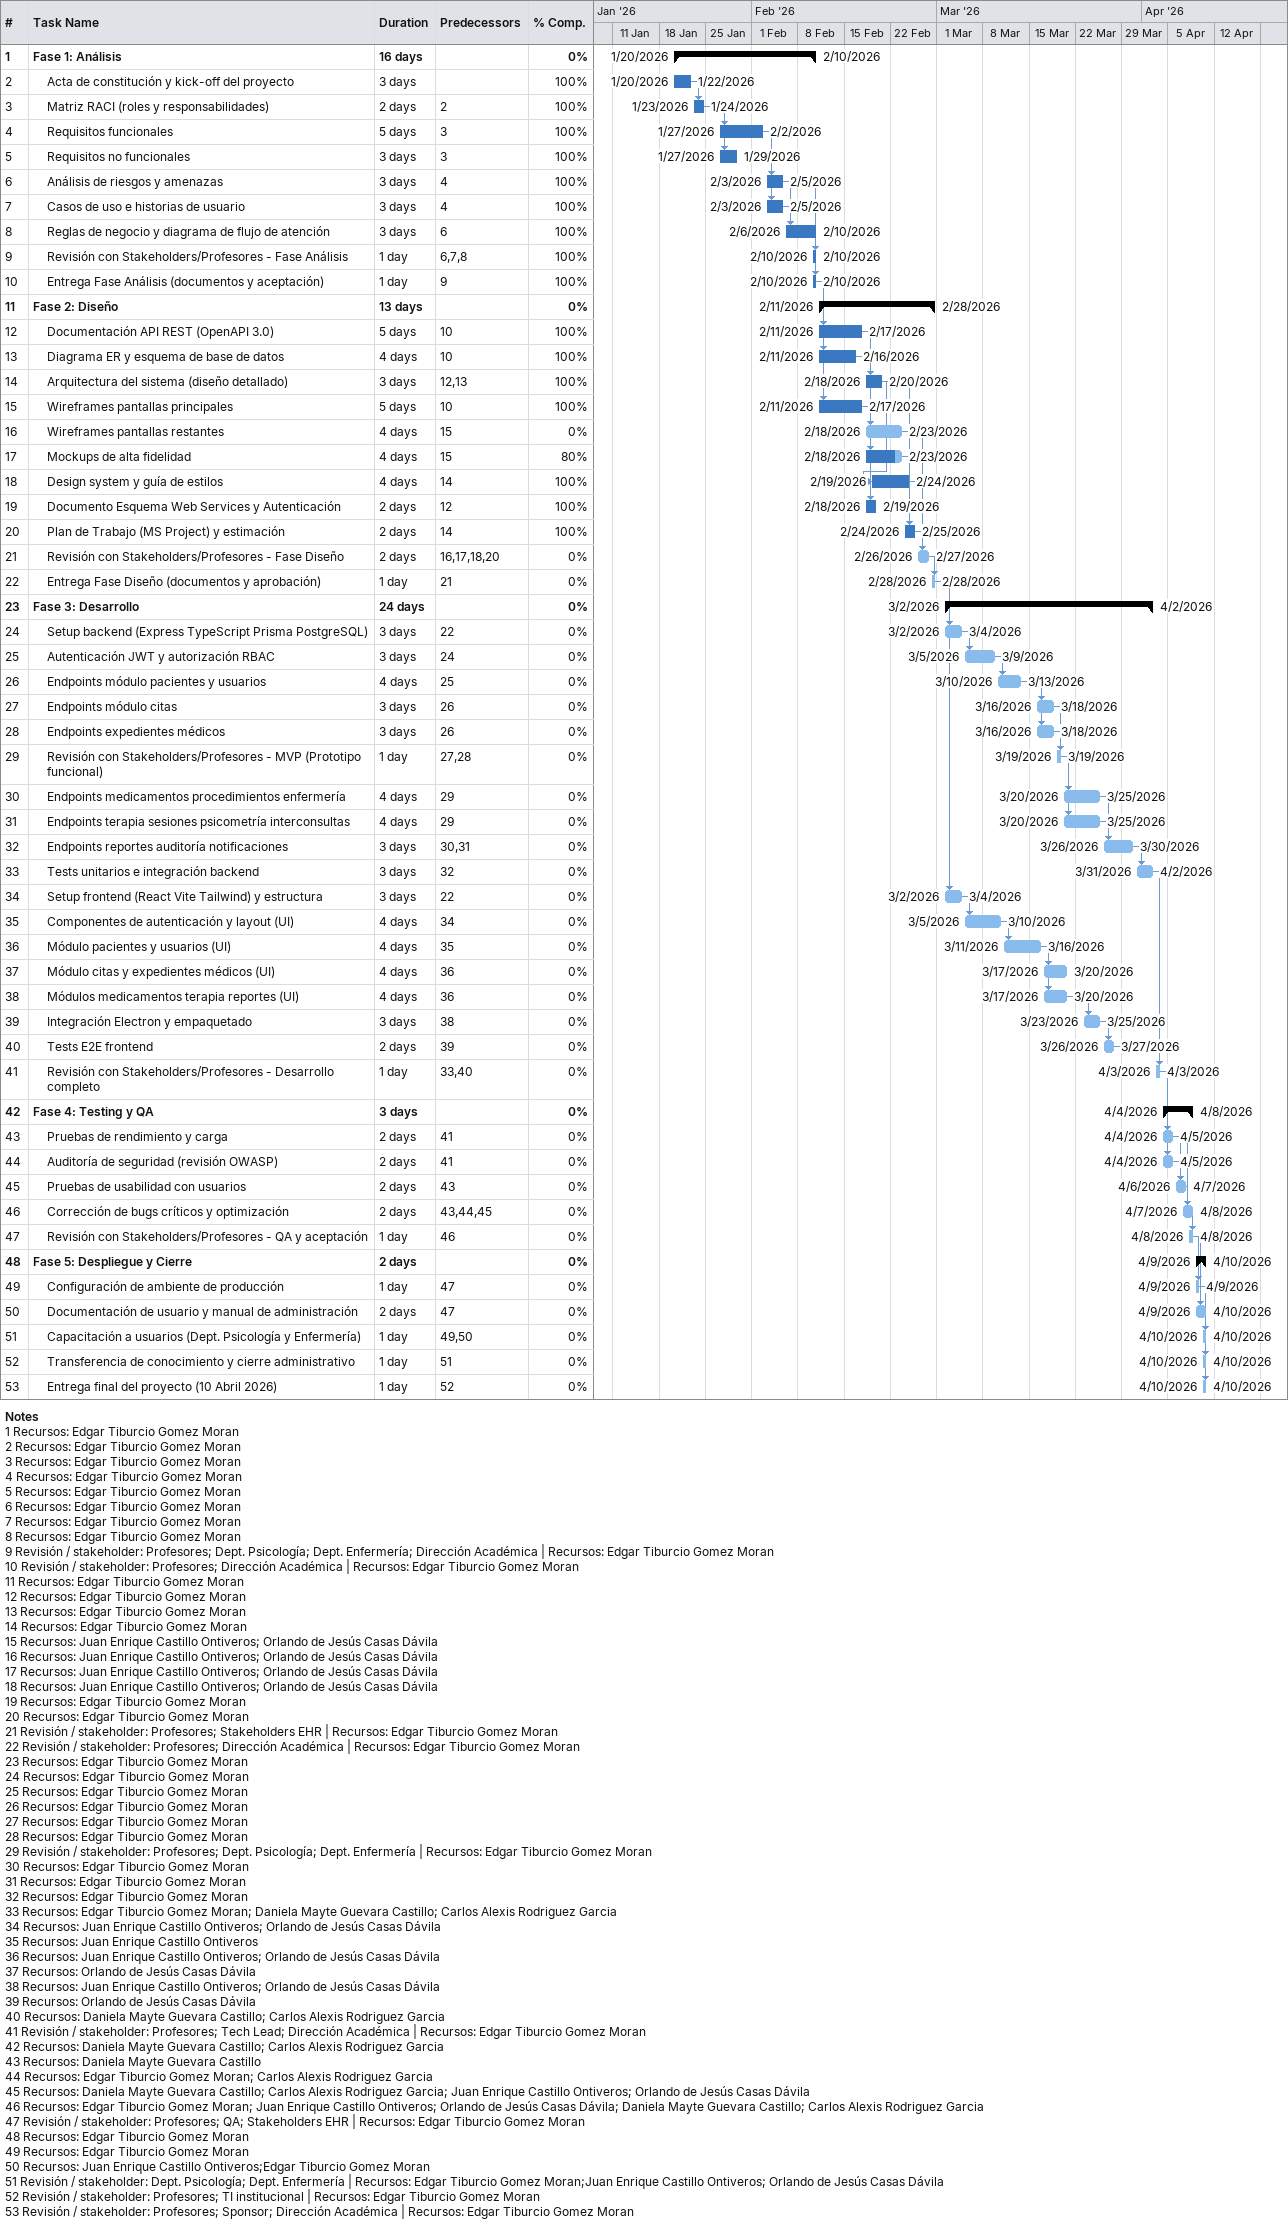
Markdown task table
| ID | Level | Task | Duration | Start | Finish | Predecessors | % complete |
|---|---|---|---|---|---|---|---|
| 1 | 1 | **Fase 1: Análisis** | 16d | 2026-01-20 | 2026-02-10 |  | 0 |
| 2 | 2 | Acta de constitución y kick-off del proyecto | 3d | 2026-01-20 | 2026-01-22 |  | 100 |
| 3 | 2 | Matriz RACI (roles y responsabilidades) | 2d | 2026-01-23 | 2026-01-24 | 2 | 100 |
| 4 | 2 | Requisitos funcionales | 5d | 2026-01-27 | 2026-02-02 | 3 | 100 |
| 5 | 2 | Requisitos no funcionales | 3d | 2026-01-27 | 2026-01-29 | 3 | 100 |
| 6 | 2 | Análisis de riesgos y amenazas | 3d | 2026-02-03 | 2026-02-05 | 4 | 100 |
| 7 | 2 | Casos de uso e historias de usuario | 3d | 2026-02-03 | 2026-02-05 | 4 | 100 |
| 8 | 2 | Reglas de negocio y diagrama de flujo de atención | 3d | 2026-02-06 | 2026-02-10 | 6 | 100 |
| 9 | 2 | Revisión con Stakeholders/Profesores - Fase Análisis | 1d | 2026-02-10 | 2026-02-10 | 6, 7, 8 | 100 |
| 10 | 2 | Entrega Fase Análisis (documentos y aceptación) | 1d | 2026-02-10 | 2026-02-10 | 9 | 100 |
| 11 | 1 | **Fase 2: Diseño** | 13d | 2026-02-11 | 2026-02-28 |  | 0 |
| 12 | 2 | Documentación API REST (OpenAPI 3.0) | 5d | 2026-02-11 | 2026-02-17 | 10 | 100 |
| 13 | 2 | Diagrama ER y esquema de base de datos | 4d | 2026-02-11 | 2026-02-16 | 10 | 100 |
| 14 | 2 | Arquitectura del sistema (diseño detallado) | 3d | 2026-02-18 | 2026-02-20 | 12, 13 | 100 |
| 15 | 2 | Wireframes pantallas principales | 5d | 2026-02-11 | 2026-02-17 | 10 | 100 |
| 16 | 2 | Wireframes pantallas restantes | 4d | 2026-02-18 | 2026-02-23 | 15 | 0 |
| 17 | 2 | Mockups de alta fidelidad | 4d | 2026-02-18 | 2026-02-23 | 15 | 80 |
| 18 | 2 | Design system y guía de estilos | 4d | 2026-02-19 | 2026-02-24 | 14 | 100 |
| 19 | 2 | Documento Esquema Web Services y Autenticación | 2d | 2026-02-18 | 2026-02-19 | 12 | 100 |
| 20 | 2 | Plan de Trabajo (MS Project) y estimación | 2d | 2026-02-24 | 2026-02-25 | 14 | 100 |
| 21 | 2 | Revisión con Stakeholders/Profesores - Fase Diseño | 2d | 2026-02-26 | 2026-02-27 | 16, 17, 18, 20 | 0 |
| 22 | 2 | Entrega Fase Diseño (documentos y aprobación) | 1d | 2026-02-28 | 2026-02-28 | 21 | 0 |
| 23 | 1 | **Fase 3: Desarrollo** | 24d | 2026-03-02 | 2026-04-02 |  | 0 |
| 24 | 2 | Setup backend (Express TypeScript Prisma PostgreSQL) | 3d | 2026-03-02 | 2026-03-04 | 22 | 0 |
| 25 | 2 | Autenticación JWT y autorización RBAC | 3d | 2026-03-05 | 2026-03-09 | 24 | 0 |
| 26 | 2 | Endpoints módulo pacientes y usuarios | 4d | 2026-03-10 | 2026-03-13 | 25 | 0 |
| 27 | 2 | Endpoints módulo citas | 3d | 2026-03-16 | 2026-03-18 | 26 | 0 |
| 28 | 2 | Endpoints expedientes médicos | 3d | 2026-03-16 | 2026-03-18 | 26 | 0 |
| 29 | 2 | Revisión con Stakeholders/Profesores - MVP (Prototipo funcional) | 1d | 2026-03-19 | 2026-03-19 | 27, 28 | 0 |
| 30 | 2 | Endpoints medicamentos procedimientos enfermería | 4d | 2026-03-20 | 2026-03-25 | 29 | 0 |
| 31 | 2 | Endpoints terapia sesiones psicometría interconsultas | 4d | 2026-03-20 | 2026-03-25 | 29 | 0 |
| 32 | 2 | Endpoints reportes auditoría notificaciones | 3d | 2026-03-26 | 2026-03-30 | 30, 31 | 0 |
| 33 | 2 | Tests unitarios e integración backend | 3d | 2026-03-31 | 2026-04-02 | 32 | 0 |
| 34 | 2 | Setup frontend (React Vite Tailwind) y estructura | 3d | 2026-03-02 | 2026-03-04 | 22 | 0 |
| 35 | 2 | Componentes de autenticación y layout (UI) | 4d | 2026-03-05 | 2026-03-10 | 34 | 0 |
| 36 | 2 | Módulo pacientes y usuarios (UI) | 4d | 2026-03-11 | 2026-03-16 | 35 | 0 |
| 37 | 2 | Módulo citas y expedientes médicos (UI) | 4d | 2026-03-17 | 2026-03-20 | 36 | 0 |
| 38 | 2 | Módulos medicamentos terapia reportes (UI) | 4d | 2026-03-17 | 2026-03-20 | 36 | 0 |
| 39 | 2 | Integración Electron y empaquetado | 3d | 2026-03-23 | 2026-03-25 | 38 | 0 |
| 40 | 2 | Tests E2E frontend | 2d | 2026-03-26 | 2026-03-27 | 39 | 0 |
| 41 | 2 | Revisión con Stakeholders/Profesores - Desarrollo completo | 1d | 2026-04-03 | 2026-04-03 | 33, 40 | 0 |
| 42 | 1 | **Fase 4: Testing y QA** | 3d | 2026-04-04 | 2026-04-08 |  | 0 |
| 43 | 2 | Pruebas de rendimiento y carga | 2d | 2026-04-04 | 2026-04-05 | 41 | 0 |
| 44 | 2 | Auditoría de seguridad (revisión OWASP) | 2d | 2026-04-04 | 2026-04-05 | 41 | 0 |
| 45 | 2 | Pruebas de usabilidad con usuarios | 2d | 2026-04-06 | 2026-04-07 | 43 | 0 |
| 46 | 2 | Corrección de bugs críticos y optimización | 2d | 2026-04-07 | 2026-04-08 | 43, 44, 45 | 0 |
| 47 | 2 | Revisión con Stakeholders/Profesores - QA y aceptación | 1d | 2026-04-08 | 2026-04-08 | 46 | 0 |
| 48 | 1 | **Fase 5: Despliegue y Cierre** | 2d | 2026-04-09 | 2026-04-10 |  | 0 |
| 49 | 2 | Configuración de ambiente de producción | 1d | 2026-04-09 | 2026-04-09 | 47 | 0 |
| 50 | 2 | Documentación de usuario y manual de administración | 2d | 2026-04-09 | 2026-04-10 | 47 | 0 |
| 51 | 2 | Capacitación a usuarios (Dept. Psicología y Enfermería) | 1d | 2026-04-10 | 2026-04-10 | 49, 50 | 0 |
| 52 | 2 | Transferencia de conocimiento y cierre administrativo | 1d | 2026-04-10 | 2026-04-10 | 51 | 0 |
| 53 | 2 | Entrega final del proyecto (10 Abril 2026) | 1d | 2026-04-10 | 2026-04-10 | 52 | 0 |

Notes
- 1: Recursos: Edgar Tiburcio Gomez Moran
- 2: Recursos: Edgar Tiburcio Gomez Moran
- 3: Recursos: Edgar Tiburcio Gomez Moran
- 4: Recursos: Edgar Tiburcio Gomez Moran
- 5: Recursos: Edgar Tiburcio Gomez Moran
- 6: Recursos: Edgar Tiburcio Gomez Moran
- 7: Recursos: Edgar Tiburcio Gomez Moran
- 8: Recursos: Edgar Tiburcio Gomez Moran
- 9: Revisión / stakeholder: Profesores; Dept. Psicología; Dept. Enfermería; Dirección Académica | Recursos: Edgar Tiburcio Gomez Moran
- 10: Revisión / stakeholder: Profesores; Dirección Académica | Recursos: Edgar Tiburcio Gomez Moran
- 11: Recursos: Edgar Tiburcio Gomez Moran
- 12: Recursos: Edgar Tiburcio Gomez Moran
- 13: Recursos: Edgar Tiburcio Gomez Moran
- 14: Recursos: Edgar Tiburcio Gomez Moran
- 15: Recursos: Juan Enrique Castillo Ontiveros; Orlando de Jesús Casas Dávila
- 16: Recursos: Juan Enrique Castillo Ontiveros; Orlando de Jesús Casas Dávila
- 17: Recursos: Juan Enrique Castillo Ontiveros; Orlando de Jesús Casas Dávila
- 18: Recursos: Juan Enrique Castillo Ontiveros; Orlando de Jesús Casas Dávila
- 19: Recursos: Edgar Tiburcio Gomez Moran
- 20: Recursos: Edgar Tiburcio Gomez Moran
- 21: Revisión / stakeholder: Profesores; Stakeholders EHR | Recursos: Edgar Tiburcio Gomez Moran
- 22: Revisión / stakeholder: Profesores; Dirección Académica | Recursos: Edgar Tiburcio Gomez Moran
- 23: Recursos: Edgar Tiburcio Gomez Moran
- 24: Recursos: Edgar Tiburcio Gomez Moran
- 25: Recursos: Edgar Tiburcio Gomez Moran
- 26: Recursos: Edgar Tiburcio Gomez Moran
- 27: Recursos: Edgar Tiburcio Gomez Moran
- 28: Recursos: Edgar Tiburcio Gomez Moran
- 29: Revisión / stakeholder: Profesores; Dept. Psicología; Dept. Enfermería | Recursos: Edgar Tiburcio Gomez Moran
- 30: Recursos: Edgar Tiburcio Gomez Moran
- 31: Recursos: Edgar Tiburcio Gomez Moran
- 32: Recursos: Edgar Tiburcio Gomez Moran
- 33: Recursos: Edgar Tiburcio Gomez Moran; Daniela Mayte Guevara Castillo; Carlos Alexis Rodriguez Garcia
- 34: Recursos: Juan Enrique Castillo Ontiveros; Orlando de Jesús Casas Dávila
- 35: Recursos: Juan Enrique Castillo Ontiveros
- 36: Recursos: Juan Enrique Castillo Ontiveros; Orlando de Jesús Casas Dávila
- 37: Recursos: Orlando de Jesús Casas Dávila
- 38: Recursos: Juan Enrique Castillo Ontiveros; Orlando de Jesús Casas Dávila
- 39: Recursos: Orlando de Jesús Casas Dávila
- 40: Recursos: Daniela Mayte Guevara Castillo; Carlos Alexis Rodriguez Garcia
- 41: Revisión / stakeholder: Profesores; Tech Lead; Dirección Académica | Recursos: Edgar Tiburcio Gomez Moran
- 42: Recursos: Daniela Mayte Guevara Castillo; Carlos Alexis Rodriguez Garcia
- 43: Recursos: Daniela Mayte Guevara Castillo
- 44: Recursos: Edgar Tiburcio Gomez Moran; Carlos Alexis Rodriguez Garcia
- 45: Recursos: Daniela Mayte Guevara Castillo; Carlos Alexis Rodriguez Garcia; Juan Enrique Castillo Ontiveros; Orlando de Jesús Casas Dávila
- 46: Recursos: Edgar Tiburcio Gomez Moran; Juan Enrique Castillo Ontiveros; Orlando de Jesús Casas Dávila; Daniela Mayte Guevara Castillo; Carlos Alexis Rodriguez Garcia
- 47: Revisión / stakeholder: Profesores; QA; Stakeholders EHR | Recursos: Edgar Tiburcio Gomez Moran
- 48: Recursos: Edgar Tiburcio Gomez Moran
- 49: Recursos: Edgar Tiburcio Gomez Moran
- 50: Recursos: Juan Enrique Castillo Ontiveros;Edgar Tiburcio Gomez Moran
- 51: Revisión / stakeholder: Dept. Psicología; Dept. Enfermería | Recursos: Edgar Tiburcio Gomez Moran;Juan Enrique Castillo Ontiveros; Orlando de Jesús Casas Dávila
- 52: Revisión / stakeholder: Profesores; TI institucional | Recursos: Edgar Tiburcio Gomez Moran
- 53: Revisión / stakeholder: Profesores; Sponsor; Dirección Académica | Recursos: Edgar Tiburcio Gomez Moran
